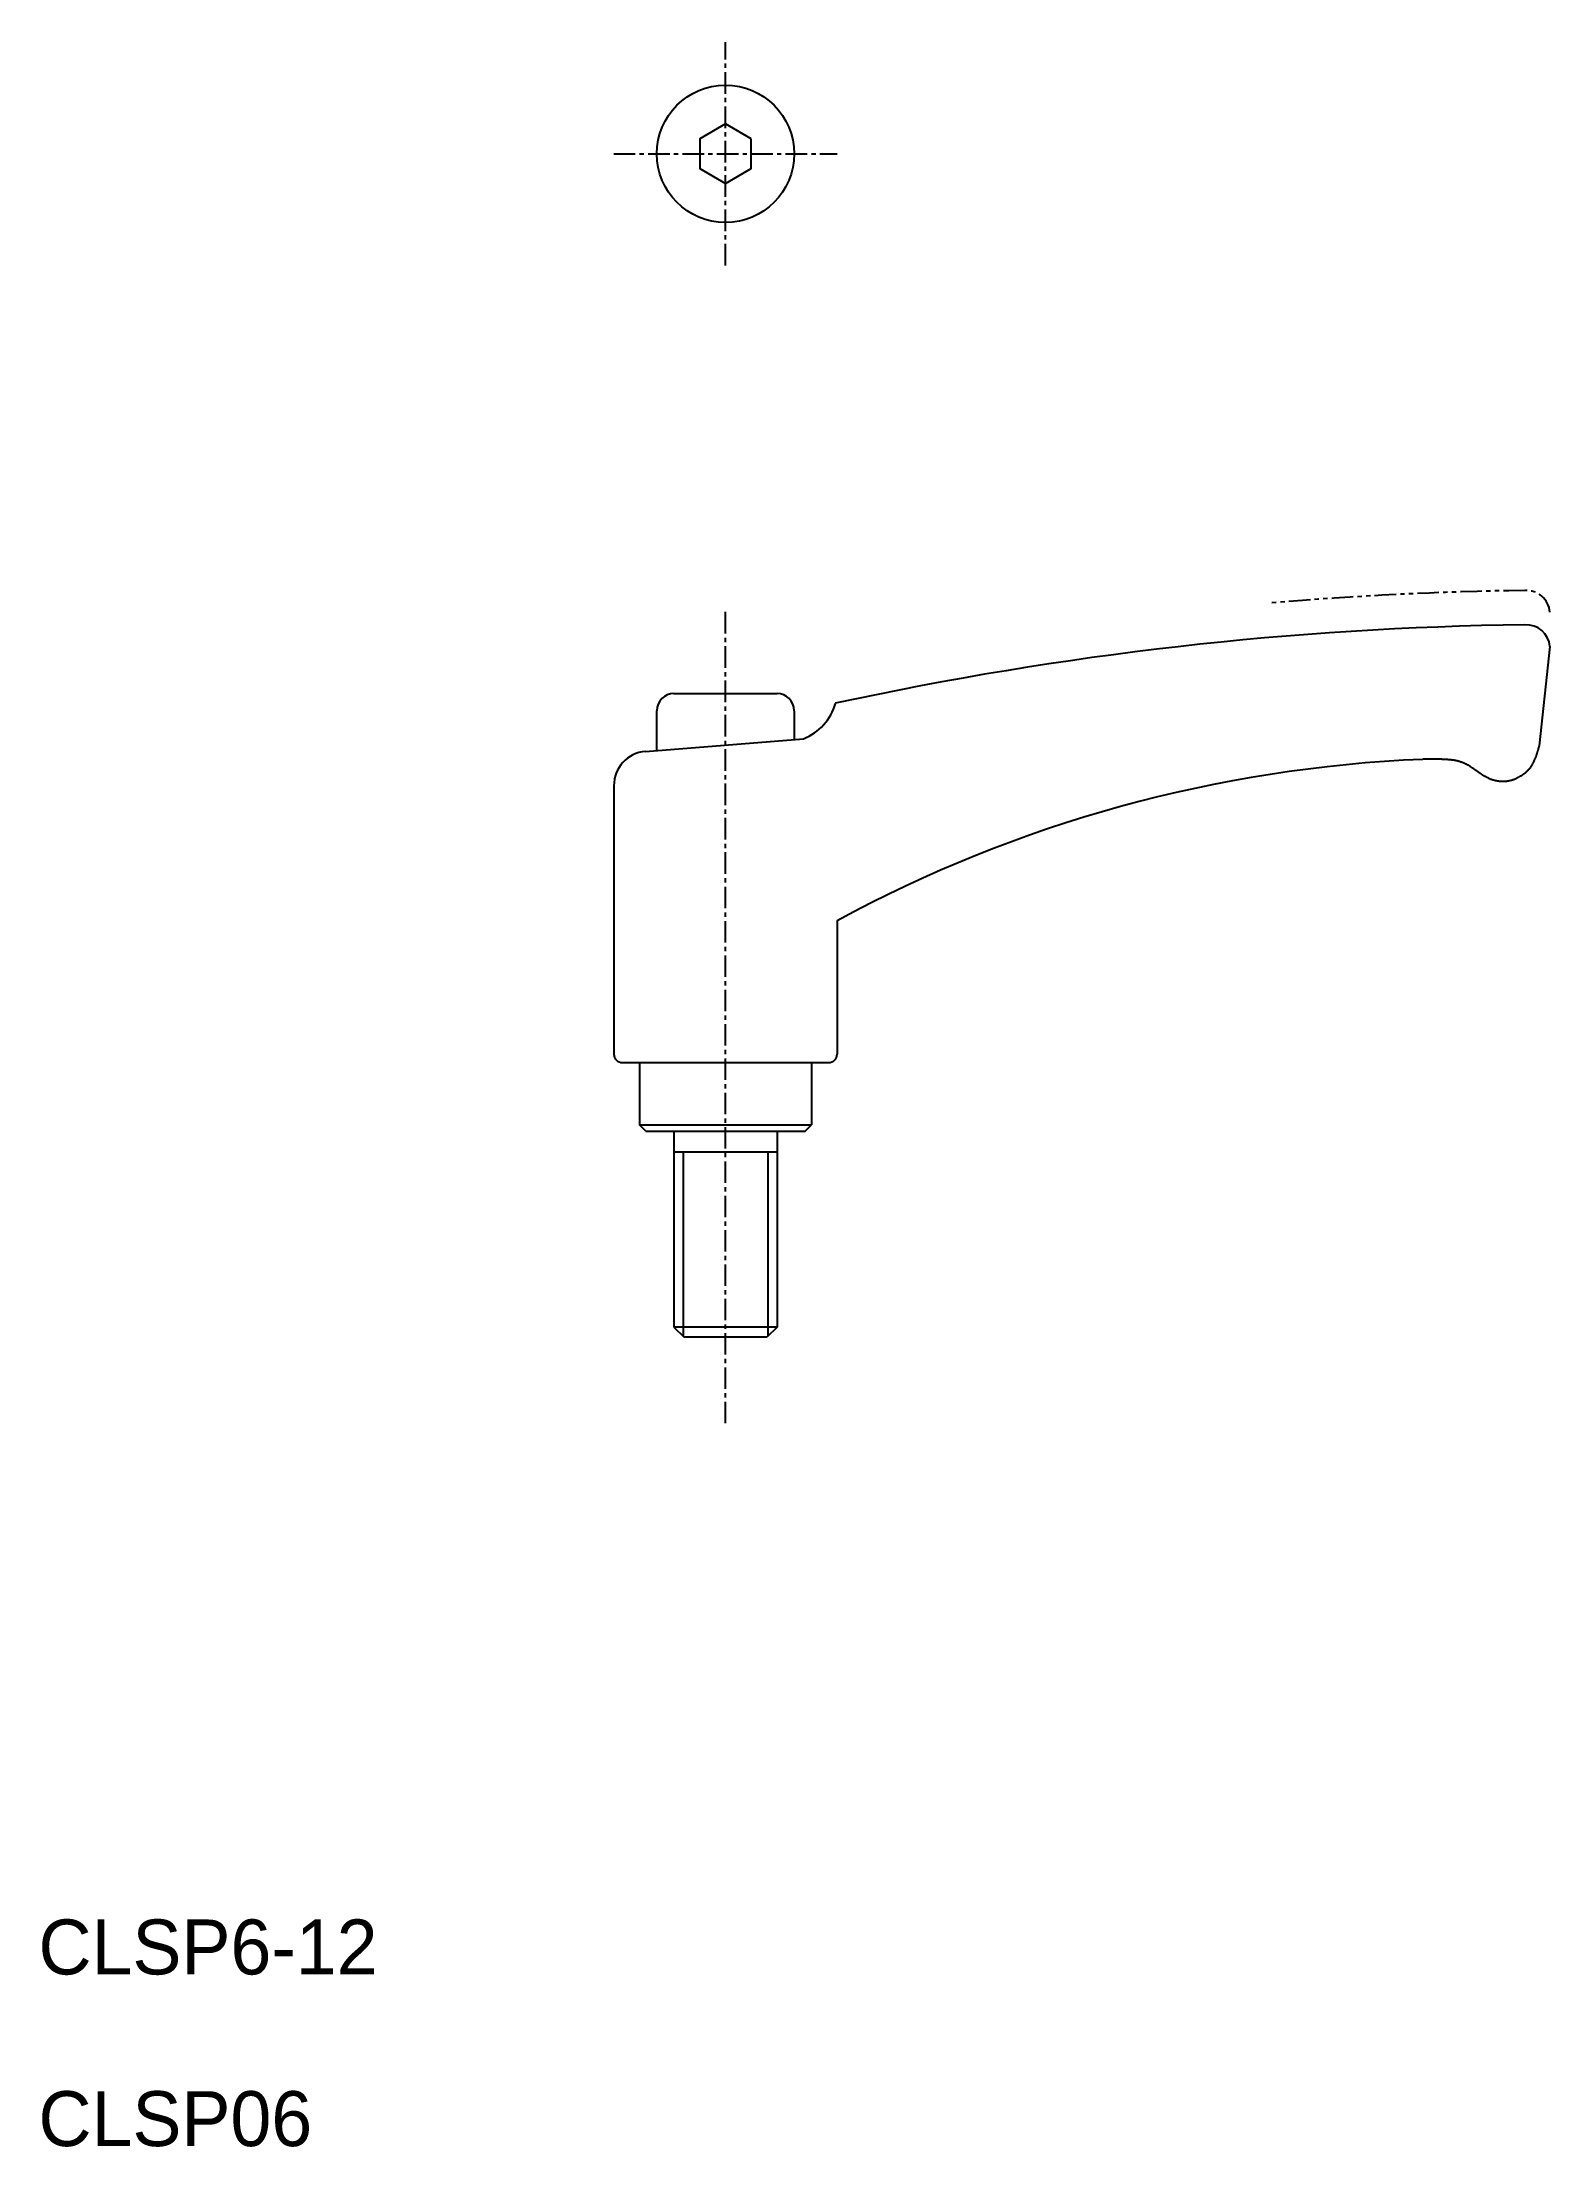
# Model space of a CAD drawing. Extents: x -2464 to -2376, y -1278 to -1156.
import ezdxf

# ---------------------------------------------------------------- set-up
doc = ezdxf.new("R2010")
doc.units = 0
doc.linetypes.add('CENTER', pattern=[2, 1.25, -0.25, 0.25, -0.25])
doc.linetypes.add('PHANTOM', pattern=[2.5, 1.25, -0.25, 0.25, -0.25, 0.25, -0.25])
doc.layers.get('0').update_dxf_attribs({"linetype": 'CONTINUOUS'})
doc.layers.add('CENTER', color=1, linetype='CENTER')

msp = doc.modelspace()

# ---------------------------------------------------------------- linework, layer by layer
at = {"color": 7, "linetype": 'CONTINUOUS'}
for p, q in [((-2375.99, -1190.96), (-2376.62, -1196.74)), ((-2426.99, -1193.7), (-2420.99, -1193.7)), ((-2427.99, -1197.02), (-2427.99, -1194.7)), ((-2419.99, -1194.7), (-2419.99, -1196.38)), ((-2428.65, -1197.07), (-2419.45, -1196.33)), ((-2430.49, -1199.07), (-2430.49, -1214.7)), ((-2417.49, -1206.93), (-2417.49, -1214.7)), ((-2429.99, -1215.2), (-2417.99, -1215.2)), ((-2428.99, -1215.2), (-2428.99, -1218.83)), ((-2418.99, -1215.2), (-2418.99, -1218.83)), ((-2428.99, -1218.83), (-2418.99, -1218.83)), ((-2428.63, -1219.2), (-2428.99, -1218.83)), ((-2428.63, -1219.2), (-2419.36, -1219.2)), ((-2426.99, -1219.2), (-2426.99, -1230.6)), ((-2420.99, -1219.2), (-2420.99, -1230.6)), ((-2419.36, -1219.2), (-2418.99, -1218.83)), ((-2426.99, -1220.4), (-2420.99, -1220.4)), ((-2420.99, -1230.6), (-2426.99, -1230.6)), ((-2426.99, -1230.6), (-2426.39, -1231.2)), ((-2420.99, -1230.6), (-2421.59, -1231.2)), ((-2421.59, -1231.2), (-2426.39, -1231.2))]:
    msp.add_line(p, q, dxfattribs=at)
at = {"color": 3, "linetype": 'CONTINUOUS'}
for p, q in [((-2426.45, -1220.4), (-2426.45, -1231.14)), ((-2421.53, -1220.4), (-2421.53, -1231.14))]:
    msp.add_line(p, q, dxfattribs=at)
at = {"color": 7, "linetype": 'CONTINUOUS'}
msp.add_lwpolyline([(-2422.49, -1161.39), (-2423.99, -1160.52), (-2425.49, -1161.39), (-2425.49, -1163.12), (-2423.99, -1163.99), (-2422.49, -1163.12)], close=True, dxfattribs=at)
at = {"color": 7}
msp.add_polyline3d([(-2376.62, -1196.74, 0), (-2376.62, -1196.74, 0), (-2376.62, -1196.74, 0), (-2376.62, -1196.75, 0), (-2376.62, -1196.76, 0), (-2376.62, -1196.77, 0), (-2376.63, -1196.78, 0), (-2376.63, -1196.79, 0), (-2376.64, -1196.81, 0), (-2376.64, -1196.82, 0), (-2376.65, -1196.84, 0), (-2376.65, -1196.86, 0), (-2376.66, -1196.89, 0), (-2376.67, -1196.91, 0), (-2376.67, -1196.93, 0), (-2376.68, -1196.96, 0), (-2376.69, -1196.99, 0), (-2376.7, -1197.01, 0), (-2376.71, -1197.04, 0), (-2376.72, -1197.07, 0), (-2376.73, -1197.1, 0), (-2376.74, -1197.13, 0), (-2376.75, -1197.16, 0), (-2376.76, -1197.2, 0), (-2376.77, -1197.23, 0), (-2376.78, -1197.26, 0), (-2376.79, -1197.29, 0), (-2376.8, -1197.33, 0), (-2376.82, -1197.36, 0), (-2376.83, -1197.39, 0), (-2376.84, -1197.42, 0), (-2376.85, -1197.46, 0), (-2376.87, -1197.49, 0), (-2376.88, -1197.52, 0), (-2376.89, -1197.55, 0), (-2376.9, -1197.58, 0), (-2376.92, -1197.61, 0), (-2376.93, -1197.64, 0), (-2376.94, -1197.67, 0), (-2376.96, -1197.7, 0), (-2376.97, -1197.73, 0), (-2376.98, -1197.75, 0), (-2377, -1197.78, 0), (-2377.01, -1197.81, 0), (-2377.03, -1197.83, 0), (-2377.04, -1197.86, 0), (-2377.05, -1197.88, 0), (-2377.07, -1197.9, 0), (-2377.08, -1197.93, 0), (-2377.1, -1197.95, 0), (-2377.11, -1197.97, 0), (-2377.13, -1197.99, 0), (-2377.14, -1198.02, 0), (-2377.16, -1198.04, 0), (-2377.17, -1198.06, 0), (-2377.19, -1198.08, 0), (-2377.2, -1198.1, 0), (-2377.22, -1198.11, 0), (-2377.23, -1198.13, 0), (-2377.25, -1198.15, 0), (-2377.27, -1198.17, 0), (-2377.28, -1198.19, 0), (-2377.3, -1198.2, 0), (-2377.31, -1198.22, 0), (-2377.33, -1198.24, 0), (-2377.35, -1198.25, 0), (-2377.37, -1198.27, 0), (-2377.38, -1198.29, 0), (-2377.4, -1198.3, 0), (-2377.42, -1198.32, 0), (-2377.44, -1198.33, 0), (-2377.46, -1198.35, 0), (-2377.47, -1198.36, 0), (-2377.49, -1198.38, 0), (-2377.51, -1198.39, 0), (-2377.53, -1198.4, 0), (-2377.55, -1198.42, 0), (-2377.57, -1198.43, 0), (-2377.59, -1198.44, 0), (-2377.61, -1198.46, 0), (-2377.63, -1198.47, 0), (-2377.65, -1198.49, 0), (-2377.67, -1198.5, 0), (-2377.69, -1198.51, 0), (-2377.72, -1198.52, 0), (-2377.74, -1198.54, 0), (-2377.76, -1198.55, 0), (-2377.78, -1198.56, 0), (-2377.8, -1198.58, 0), (-2377.83, -1198.59, 0), (-2377.85, -1198.6, 0), (-2377.87, -1198.61, 0), (-2377.9, -1198.62, 0), (-2377.92, -1198.63, 0), (-2377.94, -1198.64, 0), (-2377.97, -1198.66, 0), (-2377.99, -1198.67, 0), (-2378.01, -1198.68, 0), (-2378.04, -1198.69, 0), (-2378.06, -1198.7, 0), (-2378.09, -1198.71, 0), (-2378.11, -1198.72, 0), (-2378.14, -1198.72, 0), (-2378.16, -1198.73, 0), (-2378.18, -1198.74, 0), (-2378.21, -1198.75, 0), (-2378.23, -1198.76, 0), (-2378.26, -1198.76, 0), (-2378.28, -1198.77, 0), (-2378.31, -1198.78, 0), (-2378.34, -1198.78, 0), (-2378.36, -1198.79, 0), (-2378.39, -1198.79, 0), (-2378.41, -1198.8, 0), (-2378.44, -1198.8, 0), (-2378.46, -1198.81, 0), (-2378.49, -1198.81, 0), (-2378.52, -1198.82, 0), (-2378.54, -1198.82, 0), (-2378.57, -1198.82, 0), (-2378.59, -1198.82, 0), (-2378.62, -1198.83, 0), (-2378.64, -1198.83, 0), (-2378.67, -1198.83, 0), (-2378.7, -1198.83, 0), (-2378.72, -1198.83, 0), (-2378.75, -1198.83, 0), (-2378.77, -1198.83, 0), (-2378.8, -1198.83, 0), (-2378.83, -1198.83, 0), (-2378.85, -1198.82, 0), (-2378.88, -1198.82, 0), (-2378.9, -1198.82, 0), (-2378.93, -1198.82, 0), (-2378.95, -1198.82, 0), (-2378.98, -1198.81, 0), (-2379.01, -1198.81, 0), (-2379.03, -1198.8, 0), (-2379.06, -1198.8, 0), (-2379.08, -1198.79, 0), (-2379.11, -1198.79, 0), (-2379.13, -1198.78, 0), (-2379.16, -1198.78, 0), (-2379.18, -1198.77, 0), (-2379.21, -1198.77, 0), (-2379.23, -1198.76, 0), (-2379.26, -1198.75, 0), (-2379.28, -1198.75, 0), (-2379.31, -1198.74, 0), (-2379.33, -1198.73, 0), (-2379.36, -1198.72, 0), (-2379.38, -1198.71, 0), (-2379.41, -1198.7, 0), (-2379.43, -1198.7, 0), (-2379.46, -1198.69, 0), (-2379.48, -1198.68, 0), (-2379.5, -1198.67, 0), (-2379.53, -1198.66, 0), (-2379.55, -1198.65, 0), (-2379.57, -1198.63, 0), (-2379.6, -1198.62, 0), (-2379.62, -1198.61, 0), (-2379.64, -1198.6, 0), (-2379.67, -1198.59, 0), (-2379.69, -1198.58, 0), (-2379.71, -1198.56, 0), (-2379.73, -1198.55, 0), (-2379.76, -1198.54, 0), (-2379.78, -1198.53, 0), (-2379.8, -1198.51, 0), (-2379.82, -1198.5, 0), (-2379.85, -1198.49, 0), (-2379.87, -1198.47, 0), (-2379.89, -1198.46, 0), (-2379.91, -1198.45, 0), (-2379.93, -1198.43, 0), (-2379.96, -1198.42, 0), (-2379.98, -1198.4, 0), (-2380, -1198.39, 0), (-2380.02, -1198.38, 0), (-2380.04, -1198.36, 0), (-2380.06, -1198.35, 0), (-2380.08, -1198.33, 0), (-2380.11, -1198.32, 0), (-2380.13, -1198.3, 0), (-2380.15, -1198.29, 0), (-2380.17, -1198.27, 0), (-2380.19, -1198.26, 0), (-2380.21, -1198.24, 0), (-2380.23, -1198.23, 0), (-2380.25, -1198.21, 0), (-2380.27, -1198.2, 0), (-2380.3, -1198.18, 0), (-2380.32, -1198.17, 0), (-2380.34, -1198.15, 0), (-2380.36, -1198.14, 0), (-2380.38, -1198.12, 0), (-2380.4, -1198.11, 0), (-2380.42, -1198.09, 0), (-2380.44, -1198.08, 0), (-2380.46, -1198.06, 0), (-2380.49, -1198.05, 0), (-2380.51, -1198.03, 0), (-2380.53, -1198.02, 0), (-2380.55, -1198.01, 0), (-2380.57, -1197.99, 0), (-2380.59, -1197.98, 0), (-2380.61, -1197.96, 0), (-2380.64, -1197.95, 0), (-2380.66, -1197.94, 0), (-2380.68, -1197.92, 0), (-2380.7, -1197.91, 0), (-2380.72, -1197.9, 0), (-2380.74, -1197.88, 0), (-2380.77, -1197.87, 0), (-2380.79, -1197.86, 0), (-2380.81, -1197.85, 0), (-2380.83, -1197.83, 0), (-2380.85, -1197.82, 0), (-2380.88, -1197.81, 0), (-2380.9, -1197.8, 0), (-2380.92, -1197.79, 0), (-2380.94, -1197.78, 0), (-2380.97, -1197.77, 0), (-2380.99, -1197.76, 0), (-2381.01, -1197.75, 0), (-2381.04, -1197.74, 0), (-2381.06, -1197.73, 0), (-2381.08, -1197.72, 0), (-2381.11, -1197.71, 0), (-2381.13, -1197.7, 0), (-2381.15, -1197.69, 0), (-2381.18, -1197.69, 0), (-2381.2, -1197.68, 0), (-2381.22, -1197.67, 0), (-2381.25, -1197.66, 0), (-2381.27, -1197.66, 0), (-2381.3, -1197.65, 0), (-2381.32, -1197.64, 0), (-2381.35, -1197.64, 0), (-2381.37, -1197.63, 0), (-2381.4, -1197.63, 0), (-2381.42, -1197.62, 0), (-2381.45, -1197.62, 0), (-2381.47, -1197.61, 0), (-2381.5, -1197.61, 0), (-2381.52, -1197.6, 0), (-2381.55, -1197.6, 0), (-2381.57, -1197.59, 0), (-2381.6, -1197.59, 0), (-2381.62, -1197.59, 0), (-2381.65, -1197.58, 0), (-2381.67, -1197.58, 0), (-2381.7, -1197.58, 0), (-2381.73, -1197.57, 0), (-2381.75, -1197.57, 0), (-2381.78, -1197.57, 0), (-2381.8, -1197.56, 0), (-2381.83, -1197.56, 0), (-2381.85, -1197.56, 0), (-2381.88, -1197.56, 0), (-2381.91, -1197.56, 0), (-2381.93, -1197.55, 0), (-2381.96, -1197.55, 0), (-2381.98, -1197.55, 0), (-2382.01, -1197.55, 0), (-2382.04, -1197.55, 0), (-2382.06, -1197.55, 0), (-2382.09, -1197.54, 0), (-2382.11, -1197.54, 0), (-2382.14, -1197.54, 0), (-2382.17, -1197.54, 0), (-2382.19, -1197.54, 0), (-2382.22, -1197.54, 0), (-2382.24, -1197.54, 0), (-2382.27, -1197.54, 0), (-2382.3, -1197.53, 0), (-2382.32, -1197.53, 0), (-2382.35, -1197.53, 0), (-2382.37, -1197.53, 0), (-2382.4, -1197.53, 0), (-2382.42, -1197.53, 0), (-2382.45, -1197.53, 0), (-2382.48, -1197.53, 0), (-2382.5, -1197.53, 0), (-2382.53, -1197.53, 0), (-2382.55, -1197.53, 0), (-2382.58, -1197.52, 0), (-2382.6, -1197.52, 0), (-2382.63, -1197.52, 0), (-2382.66, -1197.52, 0), (-2382.68, -1197.52, 0), (-2382.71, -1197.52, 0), (-2382.73, -1197.52, 0), (-2382.76, -1197.52, 0), (-2382.78, -1197.52, 0), (-2382.81, -1197.52, 0), (-2382.83, -1197.52, 0), (-2382.86, -1197.52, 0), (-2382.88, -1197.52, 0), (-2382.91, -1197.52, 0), (-2382.94, -1197.52, 0), (-2382.96, -1197.52, 0), (-2382.99, -1197.52, 0), (-2383.01, -1197.52, 0), (-2383.04, -1197.52, 0), (-2383.06, -1197.52, 0), (-2383.09, -1197.52, 0), (-2383.11, -1197.52, 0), (-2383.14, -1197.52, 0), (-2383.16, -1197.52, 0), (-2383.19, -1197.52, 0), (-2383.22, -1197.52, 0), (-2383.24, -1197.52, 0), (-2383.27, -1197.52, 0), (-2383.29, -1197.53, 0), (-2383.32, -1197.53, 0), (-2383.34, -1197.53, 0), (-2383.37, -1197.53, 0), (-2383.39, -1197.53, 0)], dxfattribs=at)
at = {"color": 7, "linetype": 'CONTINUOUS'}
msp.add_circle((-2423.99, -1162.26), 4, dxfattribs=at)
at = {"color": 3, "linetype": 'PHANTOM'}
for centre, radius, start, end in [((-2374.86, -1388.95), 201.27, 90.7381, 94.9523), ((-2377.36, -1189.07), 1.37, 4.7437, 93.7297)]:
    msp.add_arc(centre, radius, start, end, dxfattribs=at)
at = {"color": 7, "linetype": 'CONTINUOUS'}
for centre, radius, start, end in [((-2374.86, -1390.95), 201.27, 90.7381, 102.2592), ((-2377.36, -1191.07), 1.37, 4.7437, 93.7297), ((-2426.99, -1194.7), 1, 90, 180), ((-2420.99, -1194.7), 1, 0, 90), ((-2420.59, -1193.44), 3.11, 291.467, 344.4521), ((-2428.49, -1199.07), 2, 94.5943, 180), ((-2380.18, -1275.78), 78.31, 92.3547, 118.4587), ((-2429.99, -1214.7), 0.5, 180, 270), ((-2417.99, -1214.7), 0.5, 270, 0)]:
    msp.add_arc(centre, radius, start, end, dxfattribs=at)
at = {"layer": 'CENTER', "color": 1, "linetype": 'CENTER'}
for p, q in [((-2423.99, -1168.76), (-2423.99, -1155.76)), ((-2430.49, -1162.26), (-2417.49, -1162.26)), ((-2423.99, -1236.2), (-2423.99, -1188.7))]:
    msp.add_line(p, q, dxfattribs=at)

# ---------------------------------------------------------------- texts
at = {"color": 7, "linetype": 'CONTINUOUS'}
for s, p in [('CLSP6-12', (-2463.99, -1268.31)), ('CLSP06', (-2463.99, -1278.31))]:
    msp.add_text(s, height=3.2, dxfattribs=at).set_placement(p)

doc.saveas('drawing.dxf')
